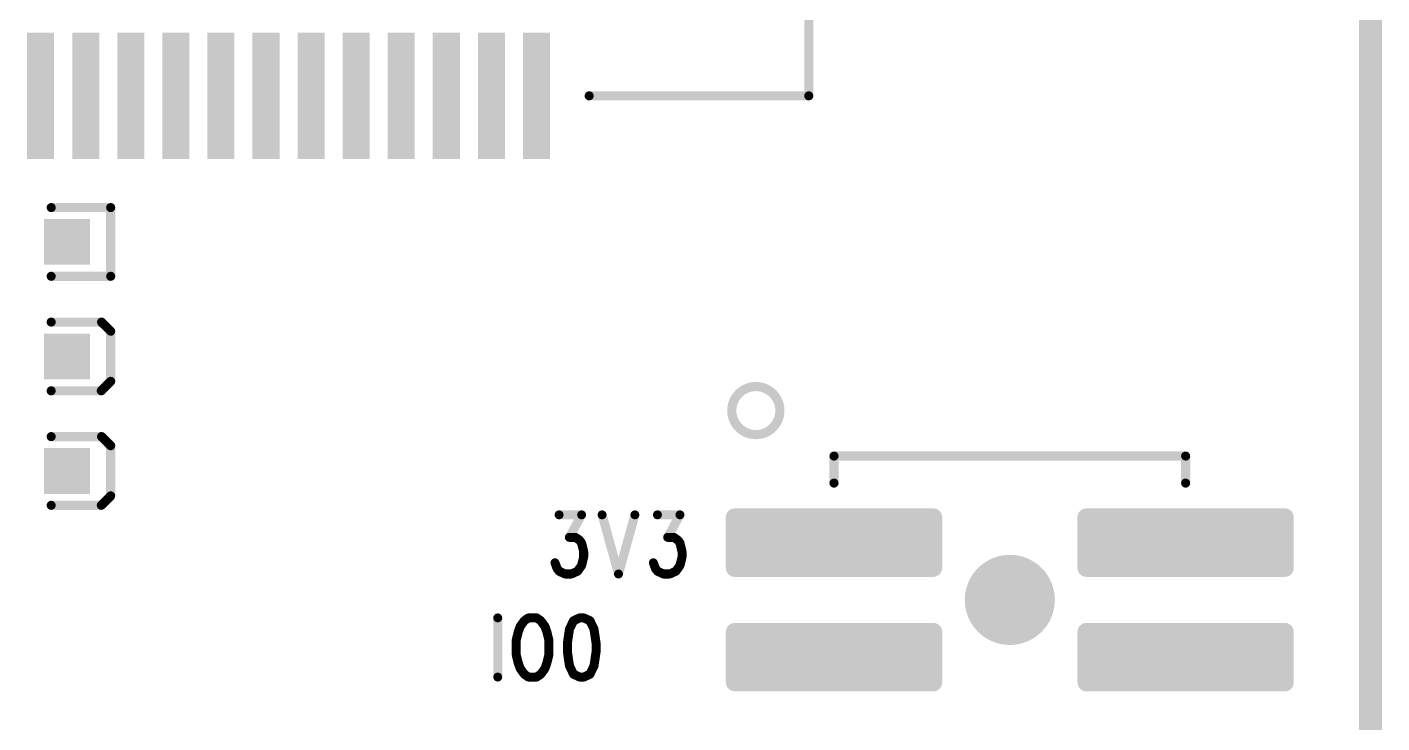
# Model space of a CAD drawing. Header units: millimetres. Extents: x 19.68 to 21.81, y 15.74 to 18.76.
# Drawn here: x 20.28 to 20.871, y 16.663 to 16.967 of the extents above; entities that cross this region are included whole.
import ezdxf

# ---------------------------------------------------------------- set-up
doc = ezdxf.new("R2010")
doc.units = ezdxf.units.MM
doc.header["$MEASUREMENT"] = 0
doc.layers.get('0').update_dxf_attribs({"linetype": 'CONTINUOUS', "lineweight": 0})
doc.layers.add('01_TOP_PHO', color=90, linetype='CONTINUOUS', lineweight=0)

# ---------------------------------------------------------------- blocks, each defined once
blk = doc.blocks.new('SQUARE_4')
blk.add_solid([(0.01, 0.01), (0.01, -0.01), (-0.01, 0.01), (-0.01, -0.01)])
blk = doc.blocks.new('ROUND_7')
h = blk.add_hatch(color=256)
edge = h.paths.add_edge_path(flags=0)
edge.add_arc((0, 0), 0.01968, 0, 360)
blk = doc.blocks.new('RECTANGLE_24')
blk.add_solid([(0.0059, 0.02756), (0.0059, -0.02756), (-0.00591, 0.02756), (-0.00591, -0.02756)])
blk = doc.blocks.new('ROUND_8')
h = blk.add_hatch(color=256)
edge = h.paths.add_edge_path(flags=0)
edge.add_arc((0, 0), 0.00393, 0, 360)
blk = doc.blocks.new('ROUND_10')
h = blk.add_hatch(color=256)
edge = h.paths.add_edge_path(flags=0)
edge.add_arc((0, 0), 0.00197, 0, 360)
blk = doc.blocks.new('ROUND_11')
h = blk.add_hatch(color=256)
edge = h.paths.add_edge_path(flags=0)
edge.add_arc((0, 0), 0.002, 0, 360)

msp = doc.modelspace()

# ---------------------------------------------------------------- linework, layer by layer
at = {"layer": '01_TOP_PHO', "lineweight": 211}
for points, const_width in [([(20.86614, 15.79803), (20.86614, 18.75003)], 0.01), ([(20.86614, 15.75197), (20.86614, 18.1063)], 0.004), ([(20.62087, 17.11398), (20.62087, 16.93681)], 0.004), ([(20.62087, 16.93681), (20.52496, 16.93681)], 0.004), ([(20.31604, 16.88803), (20.29004, 16.88803)], 0.004), ([(20.31604, 16.85803), (20.31604, 16.88803)], 0.004), ([(20.29004, 16.85803), (20.31604, 16.85803)], 0.004), ([(20.29004, 16.83803), (20.31204, 16.83803)], 0.004), ([(20.31204, 16.83803), (20.31604, 16.83404)], 0.004), ([(20.31604, 16.83404), (20.31604, 16.81216)], 0.004), ([(20.31604, 16.81216), (20.31191, 16.80803)], 0.004), ([(20.31191, 16.80803), (20.29004, 16.80803)], 0.004), ([(20.29004, 16.78803), (20.31204, 16.78803)], 0.004), ([(20.31204, 16.78803), (20.31604, 16.78404)], 0.004), ([(20.31604, 16.78404), (20.31604, 16.76216)], 0.004), ([(20.78543, 16.77953), (20.63189, 16.77953)], 0.004), ([(20.63189, 16.77953), (20.63189, 16.76772)], 0.004), ([(20.78543, 16.76772), (20.78543, 16.77953)], 0.004), ([(20.31604, 16.76216), (20.31191, 16.75803)], 0.004), ([(20.31191, 16.75803), (20.29004, 16.75803)], 0.004), ([(20.51183, 16.75387), (20.52167, 16.75387)], 0.00394), ([(20.52167, 16.75387), (20.5163, 16.74403)], 0.00394), ([(20.53062, 16.75387), (20.53778, 16.72803)], 0.00394), ([(20.54494, 16.75387), (20.53778, 16.72803)], 0.00394), ([(20.55478, 16.75387), (20.56462, 16.75387)], 0.00394), ([(20.56462, 16.75387), (20.55925, 16.74403)], 0.00394), ([(20.58858, 16.73071), (20.58858, 16.75276)], 0.00787), ([(20.58858, 16.75276), (20.6752, 16.75276)], 0.00787), ([(20.59055, 16.73071), (20.59055, 16.75276)], 0.00787), ([(20.59843, 16.73071), (20.59843, 16.75276)], 0.00787), ([(20.6063, 16.73071), (20.6063, 16.75276)], 0.00787), ([(20.61417, 16.73071), (20.61417, 16.75276)], 0.00787), ([(20.62205, 16.73071), (20.62205, 16.75276)], 0.00787), ([(20.62992, 16.73071), (20.62992, 16.75276)], 0.00787), ([(20.6378, 16.73071), (20.6378, 16.75276)], 0.00787), ([(20.64567, 16.73071), (20.64567, 16.75276)], 0.00787), ([(20.65354, 16.73071), (20.65354, 16.75276)], 0.00787), ([(20.66142, 16.73071), (20.66142, 16.75276)], 0.00787), ([(20.66929, 16.73071), (20.66929, 16.75276)], 0.00787), ([(20.6752, 16.75276), (20.6752, 16.73071)], 0.00787), ([(20.74213, 16.73071), (20.74213, 16.75276)], 0.00787), ([(20.74213, 16.75276), (20.82874, 16.75276)], 0.00787), ([(20.74803, 16.73071), (20.74803, 16.75276)], 0.00787), ([(20.75591, 16.73071), (20.75591, 16.75276)], 0.00787), ([(20.76378, 16.73071), (20.76378, 16.75276)], 0.00787), ([(20.77165, 16.73071), (20.77165, 16.75276)], 0.00787), ([(20.77953, 16.73071), (20.77953, 16.75276)], 0.00787), ([(20.7874, 16.73071), (20.7874, 16.75276)], 0.00787), ([(20.79528, 16.73071), (20.79528, 16.75276)], 0.00787), ([(20.80315, 16.73071), (20.80315, 16.75276)], 0.00787), ([(20.81102, 16.73071), (20.81102, 16.75276)], 0.00787), ([(20.8189, 16.73071), (20.8189, 16.75276)], 0.00787), ([(20.82677, 16.73071), (20.82677, 16.75276)], 0.00787), ([(20.82874, 16.75276), (20.82874, 16.73071)], 0.00787), ([(20.58858, 16.74803), (20.6752, 16.74803)], 0.00787), ([(20.74213, 16.74803), (20.82874, 16.74803)], 0.00787), ([(20.5163, 16.74403), (20.51899, 16.74403)], 0.00394), ([(20.51899, 16.74403), (20.52078, 16.7428)], 0.00394), ([(20.52078, 16.7428), (20.52167, 16.74156)], 0.00394), ([(20.52167, 16.74156), (20.52257, 16.73787)], 0.00394), ([(20.55925, 16.74403), (20.56194, 16.74403)], 0.00394), ([(20.56194, 16.74403), (20.56373, 16.7428)], 0.00394), ([(20.56373, 16.7428), (20.56462, 16.74156)], 0.00394), ([(20.56462, 16.74156), (20.56552, 16.73787)], 0.00394), ([(20.58858, 16.74016), (20.6752, 16.74016)], 0.00787), ([(20.74213, 16.74016), (20.82874, 16.74016)], 0.00787), ([(20.52257, 16.73541), (20.52167, 16.73172)], 0.00394), ([(20.52257, 16.73787), (20.52257, 16.73541)], 0.00394), ([(20.56552, 16.73541), (20.56462, 16.73172)], 0.00394), ([(20.56552, 16.73787), (20.56552, 16.73541)], 0.00394), ([(20.51093, 16.73049), (20.51004, 16.73295)], 0.00394), ([(20.51183, 16.72926), (20.51093, 16.73049)], 0.00394), ([(20.51451, 16.72803), (20.51183, 16.72926)], 0.00394), ([(20.51988, 16.72926), (20.5172, 16.72803)], 0.00394), ([(20.52167, 16.73172), (20.51988, 16.72926)], 0.00394), ([(20.55388, 16.73049), (20.55299, 16.73295)], 0.00394), ([(20.55478, 16.72926), (20.55388, 16.73049)], 0.00394), ([(20.55746, 16.72803), (20.55478, 16.72926)], 0.00394), ([(20.56283, 16.72926), (20.56015, 16.72803)], 0.00394), ([(20.56462, 16.73172), (20.56283, 16.72926)], 0.00394), ([(20.58858, 16.73228), (20.6752, 16.73228)], 0.00787), ([(20.6752, 16.73071), (20.58858, 16.73071)], 0.00787), ([(20.74213, 16.73228), (20.82874, 16.73228)], 0.00787), ([(20.82874, 16.73071), (20.74213, 16.73071)], 0.00787), ([(20.5172, 16.72803), (20.51451, 16.72803)], 0.00394), ([(20.56015, 16.72803), (20.55746, 16.72803)], 0.00394), ([(20.48504, 16.70887), (20.48504, 16.68303)], 0.00394), ([(20.49667, 16.70764), (20.49488, 16.70518)], 0.00394), ([(20.49846, 16.70887), (20.49667, 16.70764)], 0.00394), ([(20.50204, 16.70887), (20.49846, 16.70887)], 0.00394), ([(20.50383, 16.70764), (20.50204, 16.70887)], 0.00394), ([(20.50562, 16.70518), (20.50383, 16.70764)], 0.00394), ([(20.51815, 16.70764), (20.51636, 16.70395)], 0.00394), ([(20.52083, 16.70887), (20.51815, 16.70764)], 0.00394), ([(20.52262, 16.70887), (20.52083, 16.70887)], 0.00394), ([(20.5253, 16.70764), (20.52262, 16.70887)], 0.00394), ([(20.52709, 16.70395), (20.5253, 16.70764)], 0.00394), ([(20.49399, 16.70272), (20.49309, 16.69903)], 0.00394), ([(20.49488, 16.70518), (20.49399, 16.70272)], 0.00394), ([(20.50651, 16.70272), (20.50562, 16.70518)], 0.00394), ([(20.50741, 16.69903), (20.50651, 16.70272)], 0.00394), ([(20.51636, 16.70395), (20.51546, 16.6978)], 0.00394), ([(20.52799, 16.6978), (20.52709, 16.70395)], 0.00394), ([(20.58858, 16.68071), (20.58858, 16.70276)], 0.00787), ([(20.58858, 16.70276), (20.6752, 16.70276)], 0.00787), ([(20.58858, 16.70079), (20.6752, 16.70079)], 0.00787), ([(20.59055, 16.68071), (20.59055, 16.70276)], 0.00787), ([(20.59843, 16.68071), (20.59843, 16.70276)], 0.00787), ([(20.6063, 16.68071), (20.6063, 16.70276)], 0.00787), ([(20.61417, 16.68071), (20.61417, 16.70276)], 0.00787), ([(20.62205, 16.68071), (20.62205, 16.70276)], 0.00787), ([(20.62992, 16.68071), (20.62992, 16.70276)], 0.00787), ([(20.6378, 16.68071), (20.6378, 16.70276)], 0.00787), ([(20.64567, 16.68071), (20.64567, 16.70276)], 0.00787), ([(20.65354, 16.68071), (20.65354, 16.70276)], 0.00787), ([(20.66142, 16.68071), (20.66142, 16.70276)], 0.00787), ([(20.66929, 16.68071), (20.66929, 16.70276)], 0.00787), ([(20.6752, 16.70276), (20.6752, 16.68071)], 0.00787), ([(20.74213, 16.68071), (20.74213, 16.70276)], 0.00787), ([(20.74213, 16.70276), (20.82874, 16.70276)], 0.00787), ([(20.74213, 16.70079), (20.82874, 16.70079)], 0.00787), ([(20.74803, 16.68071), (20.74803, 16.70276)], 0.00787), ([(20.75591, 16.68071), (20.75591, 16.70276)], 0.00787), ([(20.76378, 16.68071), (20.76378, 16.70276)], 0.00787), ([(20.77165, 16.68071), (20.77165, 16.70276)], 0.00787), ([(20.77953, 16.68071), (20.77953, 16.70276)], 0.00787), ([(20.7874, 16.68071), (20.7874, 16.70276)], 0.00787), ([(20.79528, 16.68071), (20.79528, 16.70276)], 0.00787), ([(20.80315, 16.68071), (20.80315, 16.70276)], 0.00787), ([(20.81102, 16.68071), (20.81102, 16.70276)], 0.00787), ([(20.8189, 16.68071), (20.8189, 16.70276)], 0.00787), ([(20.82677, 16.68071), (20.82677, 16.70276)], 0.00787), ([(20.82874, 16.70276), (20.82874, 16.68071)], 0.00787), ([(20.49309, 16.69903), (20.49309, 16.69287)], 0.00394), ([(20.50741, 16.69287), (20.50741, 16.69903)], 0.00394), ([(20.51546, 16.6978), (20.51546, 16.6941)], 0.00394), ([(20.51546, 16.6941), (20.51636, 16.68795)], 0.00394), ([(20.52709, 16.68795), (20.52799, 16.6941)], 0.00394), ([(20.52799, 16.6941), (20.52799, 16.6978)], 0.00394), ([(20.58858, 16.69291), (20.6752, 16.69291)], 0.00787), ([(20.74213, 16.69291), (20.82874, 16.69291)], 0.00787), ([(20.49309, 16.69287), (20.49399, 16.68918)], 0.00394), ([(20.49399, 16.68918), (20.49488, 16.68672)], 0.00394), ([(20.50562, 16.68672), (20.50651, 16.68918)], 0.00394), ([(20.50651, 16.68918), (20.50741, 16.69287)], 0.00394), ([(20.51636, 16.68795), (20.51815, 16.68426)], 0.00394), ([(20.5253, 16.68426), (20.52709, 16.68795)], 0.00394), ([(20.49488, 16.68672), (20.49667, 16.68426)], 0.00394), ([(20.49667, 16.68426), (20.49846, 16.68303)], 0.00394), ([(20.49846, 16.68303), (20.50204, 16.68303)], 0.00394), ([(20.50204, 16.68303), (20.50383, 16.68426)], 0.00394), ([(20.50383, 16.68426), (20.50562, 16.68672)], 0.00394), ([(20.51815, 16.68426), (20.52083, 16.68303)], 0.00394), ([(20.52083, 16.68303), (20.52262, 16.68303)], 0.00394), ([(20.52262, 16.68303), (20.5253, 16.68426)], 0.00394), ([(20.58858, 16.68504), (20.6752, 16.68504)], 0.00787), ([(20.6752, 16.68071), (20.58858, 16.68071)], 0.00787), ([(20.74213, 16.68504), (20.82874, 16.68504)], 0.00787), ([(20.82874, 16.68071), (20.74213, 16.68071)], 0.00787)]:
    msp.add_lwpolyline(points, dxfattribs=dict(at, const_width=const_width))
at = {"layer": '01_TOP_PHO', "lineweight": 211, "const_width": 0.004}
msp.add_lwpolyline([(20.58726, 16.79938), (20.58726, 16.79938, 1), (20.60826, 16.79938, 1), (20.58726, 16.79938)], format="xyb", dxfattribs=at)

# ---------------------------------------------------------------- block references
at = {"layer": '01_TOP_PHO'}
for name, p in [('RECTANGLE_24', (20.28543, 16.93681)), ('RECTANGLE_24', (20.30512, 16.93681)), ('RECTANGLE_24', (20.3248, 16.93681)), ('RECTANGLE_24', (20.34449, 16.93681)), ('RECTANGLE_24', (20.36417, 16.93681)), ('RECTANGLE_24', (20.38386, 16.93681)), ('RECTANGLE_24', (20.40354, 16.93681)), ('RECTANGLE_24', (20.42323, 16.93681)), ('RECTANGLE_24', (20.44291, 16.93681)), ('RECTANGLE_24', (20.4626, 16.93681)), ('RECTANGLE_24', (20.48228, 16.93681)), ('RECTANGLE_24', (20.50197, 16.93681)), ('ROUND_11', (20.52496, 16.93681)), ('ROUND_11', (20.62087, 16.93681)), ('ROUND_11', (20.29004, 16.88803)), ('ROUND_11', (20.31604, 16.88803)), ('SQUARE_4', (20.29693, 16.87303)), ('ROUND_11', (20.29004, 16.85803)), ('ROUND_11', (20.31604, 16.85803)), ('ROUND_11', (20.29004, 16.83803)), ('ROUND_11', (20.31204, 16.83803)), ('SQUARE_4', (20.29693, 16.82303)), ('ROUND_11', (20.31604, 16.83404)), ('ROUND_11', (20.31604, 16.81216)), ('ROUND_11', (20.29004, 16.80803)), ('ROUND_11', (20.31191, 16.80803)), ('ROUND_11', (20.29004, 16.78803)), ('ROUND_11', (20.31204, 16.78803)), ('ROUND_11', (20.31604, 16.78404)), ('SQUARE_4', (20.29693, 16.77303)), ('ROUND_11', (20.63189, 16.77953)), ('ROUND_11', (20.78543, 16.77953)), ('ROUND_11', (20.63189, 16.76772)), ('ROUND_11', (20.78543, 16.76772)), ('ROUND_11', (20.31604, 16.76216)), ('ROUND_11', (20.29004, 16.75803)), ('ROUND_11', (20.31191, 16.75803)), ('ROUND_10', (20.51183, 16.75387)), ('ROUND_10', (20.52167, 16.75387)), ('ROUND_10', (20.53062, 16.75387)), ('ROUND_10', (20.54494, 16.75387)), ('ROUND_10', (20.55478, 16.75387)), ('ROUND_10', (20.56462, 16.75387)), ('ROUND_8', (20.58858, 16.75276)), ('ROUND_8', (20.59055, 16.75276)), ('ROUND_8', (20.59843, 16.75276)), ('ROUND_8', (20.6063, 16.75276)), ('ROUND_8', (20.61417, 16.75276)), ('ROUND_8', (20.62205, 16.75276)), ('ROUND_8', (20.62992, 16.75276)), ('ROUND_8', (20.6378, 16.75276)), ('ROUND_8', (20.64567, 16.75276)), ('ROUND_8', (20.65354, 16.75276)), ('ROUND_8', (20.66142, 16.75276)), ('ROUND_8', (20.66929, 16.75276)), ('ROUND_8', (20.6752, 16.75276)), ('ROUND_8', (20.74213, 16.75276)), ('ROUND_8', (20.74803, 16.75276)), ('ROUND_8', (20.75591, 16.75276)), ('ROUND_8', (20.76378, 16.75276)), ('ROUND_8', (20.77165, 16.75276)), ('ROUND_8', (20.77953, 16.75276)), ('ROUND_8', (20.7874, 16.75276)), ('ROUND_8', (20.79528, 16.75276)), ('ROUND_8', (20.80315, 16.75276)), ('ROUND_8', (20.81102, 16.75276)), ('ROUND_8', (20.8189, 16.75276)), ('ROUND_8', (20.82677, 16.75276)), ('ROUND_8', (20.82874, 16.75276)), ('ROUND_8', (20.58858, 16.74803)), ('ROUND_8', (20.6752, 16.74803)), ('ROUND_8', (20.74213, 16.74803)), ('ROUND_8', (20.82874, 16.74803)), ('ROUND_10', (20.5163, 16.74403)), ('ROUND_10', (20.51899, 16.74403)), ('ROUND_10', (20.52078, 16.7428)), ('ROUND_10', (20.52167, 16.74156)), ('ROUND_10', (20.55925, 16.74403)), ('ROUND_10', (20.56194, 16.74403)), ('ROUND_10', (20.56373, 16.7428)), ('ROUND_10', (20.56462, 16.74156)), ('ROUND_8', (20.58858, 16.74016)), ('ROUND_8', (20.6752, 16.74016)), ('ROUND_8', (20.74213, 16.74016)), ('ROUND_8', (20.82874, 16.74016)), ('ROUND_10', (20.52257, 16.73787)), ('ROUND_10', (20.52257, 16.73541)), ('ROUND_10', (20.56552, 16.73787)), ('ROUND_10', (20.56552, 16.73541)), ('ROUND_10', (20.51004, 16.73295)), ('ROUND_10', (20.51093, 16.73049)), ('ROUND_10', (20.51183, 16.72926)), ('ROUND_10', (20.51988, 16.72926)), ('ROUND_10', (20.52167, 16.73172)), ('ROUND_10', (20.55299, 16.73295)), ('ROUND_10', (20.55388, 16.73049)), ('ROUND_10', (20.55478, 16.72926)), ('ROUND_10', (20.56283, 16.72926)), ('ROUND_10', (20.56462, 16.73172)), ('ROUND_8', (20.58858, 16.73228)), ('ROUND_8', (20.58858, 16.73071)), ('ROUND_8', (20.58858, 16.73071)), ('ROUND_8', (20.59055, 16.73071)), ('ROUND_8', (20.59843, 16.73071)), ('ROUND_8', (20.6063, 16.73071)), ('ROUND_8', (20.61417, 16.73071)), ('ROUND_8', (20.62205, 16.73071)), ('ROUND_8', (20.62992, 16.73071)), ('ROUND_8', (20.6378, 16.73071)), ('ROUND_8', (20.64567, 16.73071)), ('ROUND_8', (20.65354, 16.73071)), ('ROUND_8', (20.66142, 16.73071)), ('ROUND_8', (20.66929, 16.73071)), ('ROUND_8', (20.6752, 16.73228)), ('ROUND_8', (20.6752, 16.73071)), ('ROUND_7', (20.70866, 16.71673)), ('ROUND_8', (20.74213, 16.73228)), ('ROUND_8', (20.74213, 16.73071)), ('ROUND_8', (20.74213, 16.73071)), ('ROUND_8', (20.74803, 16.73071)), ('ROUND_8', (20.75591, 16.73071)), ('ROUND_8', (20.76378, 16.73071)), ('ROUND_8', (20.77165, 16.73071)), ('ROUND_8', (20.77953, 16.73071)), ('ROUND_8', (20.7874, 16.73071)), ('ROUND_8', (20.79528, 16.73071)), ('ROUND_8', (20.80315, 16.73071)), ('ROUND_8', (20.81102, 16.73071)), ('ROUND_8', (20.8189, 16.73071)), ('ROUND_8', (20.82677, 16.73071)), ('ROUND_8', (20.82874, 16.73228)), ('ROUND_8', (20.82874, 16.73071)), ('ROUND_10', (20.51451, 16.72803)), ('ROUND_10', (20.5172, 16.72803)), ('ROUND_10', (20.53778, 16.72803)), ('ROUND_10', (20.53778, 16.72803)), ('ROUND_10', (20.55746, 16.72803)), ('ROUND_10', (20.56015, 16.72803)), ('ROUND_10', (20.48504, 16.70887)), ('ROUND_10', (20.49667, 16.70764)), ('ROUND_10', (20.49846, 16.70887)), ('ROUND_10', (20.49846, 16.70887)), ('ROUND_10', (20.50204, 16.70887)), ('ROUND_10', (20.50383, 16.70764)), ('ROUND_10', (20.51815, 16.70764)), ('ROUND_10', (20.52083, 16.70887)), ('ROUND_10', (20.52083, 16.70887)), ('ROUND_10', (20.52262, 16.70887)), ('ROUND_10', (20.5253, 16.70764)), ('ROUND_10', (20.49399, 16.70272)), ('ROUND_10', (20.49488, 16.70518)), ('ROUND_10', (20.50562, 16.70518)), ('ROUND_10', (20.50651, 16.70272)), ('ROUND_10', (20.51636, 16.70395)), ('ROUND_10', (20.52709, 16.70395)), ('ROUND_8', (20.58858, 16.70276)), ('ROUND_8', (20.58858, 16.70079)), ('ROUND_8', (20.59055, 16.70276)), ('ROUND_8', (20.59843, 16.70276)), ('ROUND_8', (20.6063, 16.70276)), ('ROUND_8', (20.61417, 16.70276)), ('ROUND_8', (20.62205, 16.70276)), ('ROUND_8', (20.62992, 16.70276)), ('ROUND_8', (20.6378, 16.70276)), ('ROUND_8', (20.64567, 16.70276)), ('ROUND_8', (20.65354, 16.70276)), ('ROUND_8', (20.66142, 16.70276)), ('ROUND_8', (20.66929, 16.70276)), ('ROUND_8', (20.6752, 16.70276)), ('ROUND_8', (20.6752, 16.70079)), ('ROUND_8', (20.74213, 16.70276)), ('ROUND_8', (20.74213, 16.70079)), ('ROUND_8', (20.74803, 16.70276)), ('ROUND_8', (20.75591, 16.70276)), ('ROUND_8', (20.76378, 16.70276)), ('ROUND_8', (20.77165, 16.70276)), ('ROUND_8', (20.77953, 16.70276)), ('ROUND_8', (20.7874, 16.70276)), ('ROUND_8', (20.79528, 16.70276)), ('ROUND_8', (20.80315, 16.70276)), ('ROUND_8', (20.81102, 16.70276)), ('ROUND_8', (20.8189, 16.70276)), ('ROUND_8', (20.82677, 16.70276)), ('ROUND_8', (20.82874, 16.70276)), ('ROUND_8', (20.82874, 16.70079)), ('ROUND_10', (20.49309, 16.69903)), ('ROUND_10', (20.50741, 16.69903)), ('ROUND_10', (20.51546, 16.6978)), ('ROUND_10', (20.51546, 16.6941)), ('ROUND_10', (20.52799, 16.6978)), ('ROUND_10', (20.52799, 16.6941)), ('ROUND_8', (20.58858, 16.69291)), ('ROUND_8', (20.6752, 16.69291)), ('ROUND_8', (20.74213, 16.69291)), ('ROUND_8', (20.82874, 16.69291)), ('ROUND_10', (20.49309, 16.69287)), ('ROUND_10', (20.49399, 16.68918)), ('ROUND_10', (20.50651, 16.68918)), ('ROUND_10', (20.50741, 16.69287)), ('ROUND_10', (20.51636, 16.68795)), ('ROUND_10', (20.52709, 16.68795)), ('ROUND_10', (20.48504, 16.68303)), ('ROUND_10', (20.49488, 16.68672)), ('ROUND_10', (20.49667, 16.68426)), ('ROUND_10', (20.49846, 16.68303)), ('ROUND_10', (20.50204, 16.68303)), ('ROUND_10', (20.50383, 16.68426)), ('ROUND_10', (20.50562, 16.68672)), ('ROUND_10', (20.51815, 16.68426)), ('ROUND_10', (20.52083, 16.68303)), ('ROUND_10', (20.52262, 16.68303)), ('ROUND_10', (20.5253, 16.68426)), ('ROUND_8', (20.58858, 16.68504)), ('ROUND_8', (20.58858, 16.68071)), ('ROUND_8', (20.58858, 16.68071)), ('ROUND_8', (20.59055, 16.68071)), ('ROUND_8', (20.59843, 16.68071)), ('ROUND_8', (20.6063, 16.68071)), ('ROUND_8', (20.61417, 16.68071)), ('ROUND_8', (20.62205, 16.68071)), ('ROUND_8', (20.62992, 16.68071)), ('ROUND_8', (20.6378, 16.68071)), ('ROUND_8', (20.64567, 16.68071)), ('ROUND_8', (20.65354, 16.68071)), ('ROUND_8', (20.66142, 16.68071)), ('ROUND_8', (20.66929, 16.68071)), ('ROUND_8', (20.6752, 16.68504)), ('ROUND_8', (20.6752, 16.68071)), ('ROUND_8', (20.74213, 16.68504)), ('ROUND_8', (20.74213, 16.68071)), ('ROUND_8', (20.74213, 16.68071)), ('ROUND_8', (20.74803, 16.68071)), ('ROUND_8', (20.75591, 16.68071)), ('ROUND_8', (20.76378, 16.68071)), ('ROUND_8', (20.77165, 16.68071)), ('ROUND_8', (20.77953, 16.68071)), ('ROUND_8', (20.7874, 16.68071)), ('ROUND_8', (20.79528, 16.68071)), ('ROUND_8', (20.80315, 16.68071)), ('ROUND_8', (20.81102, 16.68071)), ('ROUND_8', (20.8189, 16.68071)), ('ROUND_8', (20.82677, 16.68071)), ('ROUND_8', (20.82874, 16.68504)), ('ROUND_8', (20.82874, 16.68071))]:
    msp.add_blockref(name, p, dxfattribs=at)

doc.saveas('drawing.dxf')
